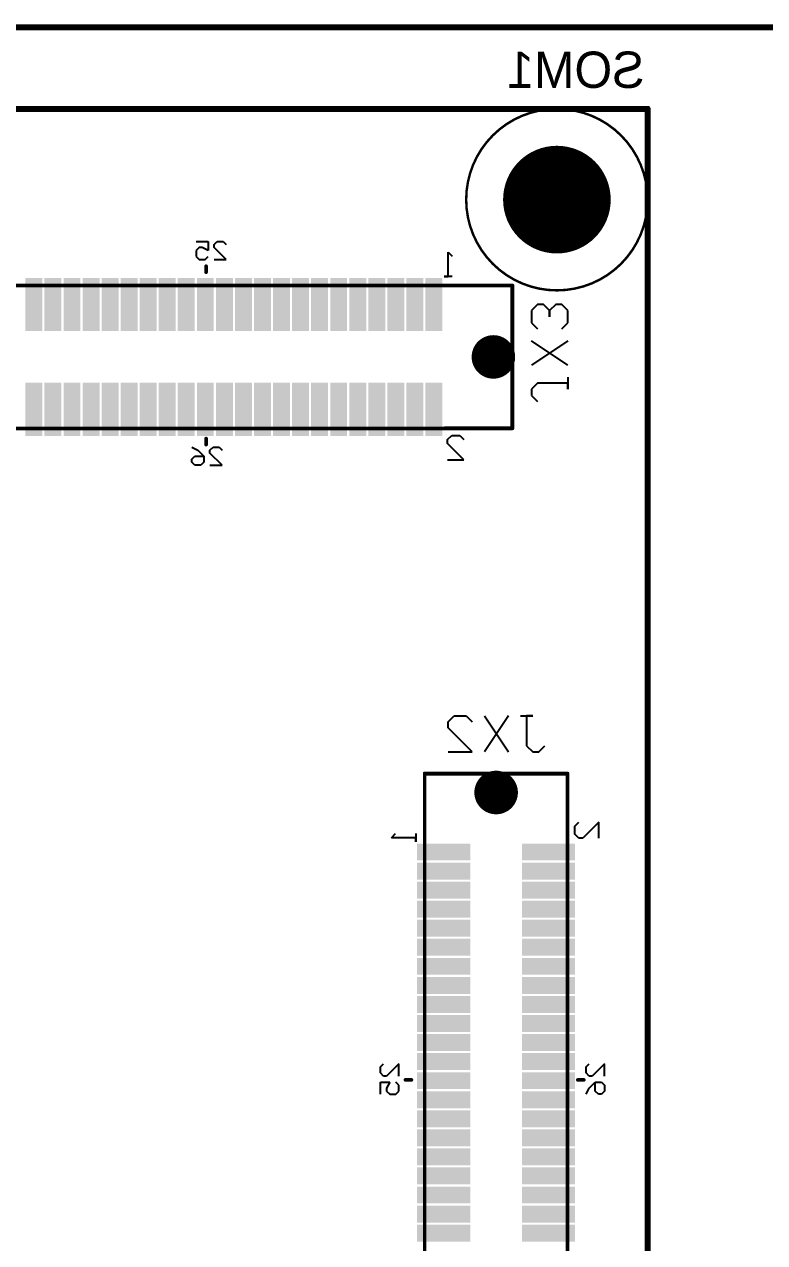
# Model space of a CAD drawing. Header units: millimetres. Extents: x 38 to 445, y 25 to 285.
# Drawn here: x 222.8 to 253.9, y 134 to 185.1 of the extents above; entities that cross this region are included whole.
import ezdxf

# ---------------------------------------------------------------- set-up
doc = ezdxf.new("R2010")
doc.units = ezdxf.units.MM
for name, color, linetype in [('BottomLayer', 5, 'Continuous'), ('BottomOverlay', 54, 'Continuous'), ('BottomPaste', 16, 'Continuous'), ('BottomSolder', 6, 'Continuous'), ('DrillDrawing', 1, 'Continuous'), ('InternalPlane1', 76, 'Continuous'), ('InternalPlane2', 16, 'Continuous'), ('Mechanical12', 56, 'Continuous'), ('Mechanical13', 56, 'Continuous'), ('Mechanical8', 56, 'Continuous'), ('MultiLayer', 9, 'Continuous'), ('PadHoleLayer', 156, 'Continuous'), ('TopLayer', 1, 'Continuous'), ('TopSolder', 216, 'Continuous')]:
    doc.layers.add(name, color=color, linetype=linetype)

# ---------------------------------------------------------------- blocks, each defined once
blk = doc.blocks.new('P___Z__SOM_B_10')
at = {"layer": 'BottomLayer'}
for points, const_width in [([(6.172, -72.898, 1), (6.553, -72.898, 1)], 0.381), ([(6.286, -91.186, 1), (6.668, -91.186, 1)], 0.381), ([(7.62, -97.79, 1), (0, -97.79, 1)], 0.102), ([(2.731, -97.79, 1), (4.889, -97.79, 1)], 2.159), ([(-0.025, -97.79, 1), (0.025, -97.79, 1)], 0.0508), ([(7.595, -97.79, 1), (7.645, -97.79, 1)], 0.0508)]:
    blk.add_lwpolyline(points, format="xyb", close=True, dxfattribs=dict(at, const_width=const_width))
for points in [[(5.179, -54.654), (5.179, -54.146), (3.147, -54.654), (3.147, -54.146)], [(9.579, -54.654), (9.579, -54.146), (7.547, -54.654), (7.547, -54.146)], [(5.179, -55.454), (5.179, -54.946), (3.147, -55.454), (3.147, -54.946)], [(9.579, -55.454), (9.579, -54.946), (7.547, -55.454), (7.547, -54.946)], [(5.179, -56.254), (5.179, -55.746), (3.147, -56.254), (3.147, -55.746)], [(9.579, -56.254), (9.579, -55.746), (7.547, -56.254), (7.547, -55.746)], [(5.179, -57.054), (5.179, -56.546), (3.147, -57.054), (3.147, -56.546)], [(9.579, -57.054), (9.579, -56.546), (7.547, -57.054), (7.547, -56.546)], [(5.179, -57.854), (5.179, -57.346), (3.147, -57.854), (3.147, -57.346)], [(9.579, -57.854), (9.579, -57.346), (7.547, -57.854), (7.547, -57.346)], [(5.179, -58.654), (5.179, -58.146), (3.147, -58.654), (3.147, -58.146)], [(9.579, -58.654), (9.579, -58.146), (7.547, -58.654), (7.547, -58.146)], [(5.179, -59.454), (5.179, -58.946), (3.147, -59.454), (3.147, -58.946)], [(9.579, -59.454), (9.579, -58.946), (7.547, -59.454), (7.547, -58.946)], [(5.179, -60.254), (5.179, -59.746), (3.147, -60.254), (3.147, -59.746)], [(9.579, -60.254), (9.579, -59.746), (7.547, -60.254), (7.547, -59.746)], [(5.179, -61.054), (5.179, -60.546), (3.147, -61.054), (3.147, -60.546)], [(9.579, -61.054), (9.579, -60.546), (7.547, -61.054), (7.547, -60.546)], [(5.179, -61.854), (5.179, -61.346), (3.147, -61.854), (3.147, -61.346)], [(9.579, -61.854), (9.579, -61.346), (7.547, -61.854), (7.547, -61.346)], [(5.179, -62.654), (5.179, -62.146), (3.147, -62.654), (3.147, -62.146)], [(9.579, -62.654), (9.579, -62.146), (7.547, -62.654), (7.547, -62.146)], [(5.179, -63.454), (5.179, -62.946), (3.147, -63.454), (3.147, -62.946)], [(9.579, -63.454), (9.579, -62.946), (7.547, -63.454), (7.547, -62.946)], [(5.179, -64.254), (5.179, -63.746), (3.147, -64.254), (3.147, -63.746)], [(9.579, -64.254), (9.579, -63.746), (7.547, -64.254), (7.547, -63.746)], [(5.179, -65.054), (5.179, -64.546), (3.147, -65.054), (3.147, -64.546)], [(9.579, -65.054), (9.579, -64.546), (7.547, -65.054), (7.547, -64.546)], [(5.179, -65.854), (5.179, -65.346), (3.147, -65.854), (3.147, -65.346)], [(9.579, -65.854), (9.579, -65.346), (7.547, -65.854), (7.547, -65.346)], [(5.179, -66.654), (5.179, -66.146), (3.147, -66.654), (3.147, -66.146)], [(9.579, -66.654), (9.579, -66.146), (7.547, -66.654), (7.547, -66.146)], [(5.179, -67.454), (5.179, -66.946), (3.147, -67.454), (3.147, -66.946)], [(9.579, -67.454), (9.579, -66.946), (7.547, -67.454), (7.547, -66.946)], [(5.179, -68.254), (5.179, -67.746), (3.147, -68.254), (3.147, -67.746)], [(9.579, -68.254), (9.579, -67.746), (7.547, -68.254), (7.547, -67.746)], [(5.179, -69.054), (5.179, -68.546), (3.147, -69.054), (3.147, -68.546)], [(9.579, -69.054), (9.579, -68.546), (7.547, -69.054), (7.547, -68.546)], [(5.179, -69.854), (5.179, -69.346), (3.147, -69.854), (3.147, -69.346)], [(9.579, -69.854), (9.579, -69.346), (7.547, -69.854), (7.547, -69.346)], [(5.179, -70.654), (5.179, -70.146), (3.147, -70.654), (3.147, -70.146)], [(9.579, -70.654), (9.579, -70.146), (7.547, -70.654), (7.547, -70.146)], [(8.721, -90.002), (9.229, -90.002), (8.721, -87.97), (9.229, -87.97)], [(9.521, -90.002), (10.029, -90.002), (9.521, -87.97), (10.029, -87.97)], [(10.321, -90.002), (10.829, -90.002), (10.321, -87.97), (10.829, -87.97)], [(11.121, -90.002), (11.629, -90.002), (11.121, -87.97), (11.629, -87.97)], [(11.921, -90.002), (12.429, -90.002), (11.921, -87.97), (12.429, -87.97)], [(12.721, -90.002), (13.229, -90.002), (12.721, -87.97), (13.229, -87.97)], [(13.521, -90.002), (14.029, -90.002), (13.521, -87.97), (14.029, -87.97)], [(14.321, -90.002), (14.829, -90.002), (14.321, -87.97), (14.829, -87.97)], [(15.121, -90.002), (15.629, -90.002), (15.121, -87.97), (15.629, -87.97)], [(15.921, -90.002), (16.429, -90.002), (15.921, -87.97), (16.429, -87.97)], [(16.721, -90.002), (17.229, -90.002), (16.721, -87.97), (17.229, -87.97)], [(17.521, -90.002), (18.029, -90.002), (17.521, -87.97), (18.029, -87.97)], [(18.321, -90.002), (18.829, -90.002), (18.321, -87.97), (18.829, -87.97)], [(19.121, -90.002), (19.629, -90.002), (19.121, -87.97), (19.629, -87.97)], [(19.921, -90.002), (20.429, -90.002), (19.921, -87.97), (20.429, -87.97)], [(20.721, -90.002), (21.229, -90.002), (20.721, -87.97), (21.229, -87.97)], [(21.521, -90.002), (22.029, -90.002), (21.521, -87.97), (22.029, -87.97)], [(22.321, -90.002), (22.829, -90.002), (22.321, -87.97), (22.829, -87.97)], [(23.121, -90.002), (23.629, -90.002), (23.121, -87.97), (23.629, -87.97)], [(23.921, -90.002), (24.429, -90.002), (23.921, -87.97), (24.429, -87.97)], [(24.721, -90.002), (25.229, -90.002), (24.721, -87.97), (25.229, -87.97)], [(25.521, -90.002), (26.029, -90.002), (25.521, -87.97), (26.029, -87.97)], [(8.721, -94.402), (9.229, -94.402), (8.721, -92.37), (9.229, -92.37)], [(9.521, -94.402), (10.029, -94.402), (9.521, -92.37), (10.029, -92.37)], [(10.321, -94.402), (10.829, -94.402), (10.321, -92.37), (10.829, -92.37)], [(11.121, -94.402), (11.629, -94.402), (11.121, -92.37), (11.629, -92.37)], [(11.921, -94.402), (12.429, -94.402), (11.921, -92.37), (12.429, -92.37)], [(12.721, -94.402), (13.229, -94.402), (12.721, -92.37), (13.229, -92.37)], [(13.521, -94.402), (14.029, -94.402), (13.521, -92.37), (14.029, -92.37)], [(14.321, -94.402), (14.829, -94.402), (14.321, -92.37), (14.829, -92.37)], [(15.121, -94.402), (15.629, -94.402), (15.121, -92.37), (15.629, -92.37)], [(15.921, -94.402), (16.429, -94.402), (15.921, -92.37), (16.429, -92.37)], [(16.721, -94.402), (17.229, -94.402), (16.721, -92.37), (17.229, -92.37)], [(17.521, -94.402), (18.029, -94.402), (17.521, -92.37), (18.029, -92.37)], [(18.321, -94.402), (18.829, -94.402), (18.321, -92.37), (18.829, -92.37)], [(19.121, -94.402), (19.629, -94.402), (19.121, -92.37), (19.629, -92.37)], [(19.921, -94.402), (20.429, -94.402), (19.921, -92.37), (20.429, -92.37)], [(20.721, -94.402), (21.229, -94.402), (20.721, -92.37), (21.229, -92.37)], [(21.521, -94.402), (22.029, -94.402), (21.521, -92.37), (22.029, -92.37)], [(22.321, -94.402), (22.829, -94.402), (22.321, -92.37), (22.829, -92.37)], [(23.121, -94.402), (23.629, -94.402), (23.121, -92.37), (23.629, -92.37)], [(23.921, -94.402), (24.429, -94.402), (23.921, -92.37), (24.429, -92.37)], [(24.721, -94.402), (25.229, -94.402), (24.721, -92.37), (25.229, -92.37)], [(25.521, -94.402), (26.029, -94.402), (25.521, -92.37), (26.029, -92.37)]]:
    blk.add_solid(points, dxfattribs=at)
at = {"layer": 'BottomOverlay'}
for p, q in [((1.816, -60.361), (1.943, -60.234)), ((1.943, -60.234), (2.07, -60.234)), ((2.07, -60.234), (2.197, -60.361)), ((2.578, -60.234), (2.451, -60.488)), ((10.579, -60.234), (10.452, -60.361)), ((10.833, -60.234), (10.579, -60.234)), ((10.96, -60.361), (10.833, -60.234)), ((11.214, -60.234), (11.214, -60.742)), ((1.816, -60.615), (1.816, -60.361)), ((1.943, -60.742), (1.816, -60.615)), ((2.197, -60.742), (1.943, -60.742)), ((2.197, -60.361), (2.197, -60.742)), ((2.451, -60.488), (2.197, -60.742)), ((10.452, -60.361), (10.452, -60.615)), ((10.452, -60.615), (10.579, -60.742)), ((10.833, -60.742), (10.96, -60.488)), ((11.214, -60.742), (10.833, -60.742)), ((10.96, -60.488), (10.96, -60.361)), ((1.816, -60.996), (1.816, -61.504)), ((1.816, -61.504), (2.324, -60.996)), ((2.324, -60.996), (2.451, -60.996)), ((2.451, -60.996), (2.578, -61.123)), ((2.578, -61.377), (2.451, -61.504)), ((2.578, -61.123), (2.578, -61.377)), ((10.452, -60.996), (10.452, -61.504)), ((10.452, -61.504), (10.96, -60.996)), ((10.96, -60.996), (11.087, -60.996)), ((11.087, -60.996), (11.214, -61.123)), ((11.214, -61.377), (11.087, -61.504)), ((11.214, -61.123), (11.214, -61.377)), ((2.045, -70.976), (2.045, -71.653)), ((2.045, -71.653), (2.722, -70.976)), ((2.722, -70.976), (2.891, -70.976)), ((2.891, -70.976), (3.061, -71.146)), ((9.741, -71.171), (9.741, -70.832)), ((9.741, -70.832), (9.741, -71.002)), ((9.741, -71.002), (10.757, -71.002)), ((10.757, -71.002), (10.588, -71.171)), ((3.061, -71.484), (2.891, -71.653)), ((3.061, -71.146), (3.061, -71.484)), ((4.572, -74.6), (4.318, -74.854)), ((4.826, -74.6), (4.572, -74.6)), ((5.08, -74.854), (4.826, -74.6)), ((5.842, -76.123), (6.857, -74.6)), ((6.857, -76.123), (5.842, -74.6)), ((8.381, -74.6), (7.365, -74.6)), ((7.365, -74.6), (8.381, -75.615)), ((5.08, -76.123), (5.08, -74.854)), ((8.381, -75.615), (8.381, -75.869)), ((5.334, -76.123), (4.826, -76.123)), ((4.826, -76.123), (5.08, -76.123)), ((7.619, -76.123), (7.365, -75.869)), ((8.127, -76.123), (7.619, -76.123)), ((8.381, -75.869), (8.127, -76.123)), ((8.399, -86.868), (7.722, -86.868)), ((7.722, -86.868), (8.399, -87.545)), ((18.379, -86.639), (17.871, -86.639)), ((17.871, -86.639), (18.379, -87.147)), ((18.633, -86.766), (18.76, -86.639)), ((18.633, -87.02), (18.633, -86.766)), ((18.76, -86.639), (19.014, -86.639)), ((19.014, -86.639), (19.141, -86.766)), ((19.141, -86.893), (19.014, -87.02)), ((19.141, -86.766), (19.141, -86.893)), ((17.998, -87.401), (17.871, -87.274)), ((18.252, -87.401), (17.998, -87.401)), ((18.379, -87.274), (18.252, -87.401)), ((18.379, -87.147), (18.379, -87.274)), ((18.887, -87.274), (18.633, -87.02)), ((19.014, -87.02), (18.633, -87.02)), ((19.141, -87.401), (18.887, -87.274)), ((7.891, -87.884), (7.722, -87.715)), ((8.229, -87.884), (7.891, -87.884)), ((8.399, -87.715), (8.229, -87.884)), ((8.399, -87.545), (8.399, -87.715)), ((4.877, -89.573), (4.623, -89.319)), ((3.353, -90.335), (3.353, -89.827)), ((3.353, -89.827), (3.353, -90.081)), ((4.623, -90.081), (4.877, -89.827)), ((4.877, -89.827), (4.877, -89.573)), ((3.353, -90.081), (4.623, -90.081)), ((3.353, -90.843), (4.877, -91.858)), ((3.353, -91.858), (4.877, -90.843)), ((3.607, -92.366), (3.353, -92.62)), ((4.877, -92.62), (4.623, -92.366)), ((3.353, -92.62), (3.353, -93.128)), ((4.115, -93.128), (4.115, -92.874)), ((4.115, -92.874), (4.115, -93.128)), ((4.877, -93.128), (4.877, -92.62)), ((3.353, -93.128), (3.607, -93.382)), ((3.607, -93.382), (3.861, -93.382)), ((3.861, -93.382), (4.115, -93.128)), ((4.115, -93.128), (4.369, -93.382)), ((4.369, -93.382), (4.623, -93.382)), ((4.623, -93.382), (4.877, -93.128)), ((8.204, -94.565), (8.543, -94.565)), ((8.543, -94.565), (8.373, -94.565)), ((8.373, -94.565), (8.373, -95.58)), ((8.373, -95.58), (8.204, -95.411)), ((18.201, -95.275), (17.693, -95.275)), ((17.693, -95.275), (18.201, -95.783)), ((18.582, -95.275), (18.455, -95.402)), ((18.836, -95.275), (18.582, -95.275)), ((18.963, -95.402), (18.836, -95.275)), ((18.963, -95.656), (18.963, -95.402)), ((17.82, -96.037), (17.693, -95.91)), ((18.074, -96.037), (17.82, -96.037)), ((18.201, -95.91), (18.074, -96.037)), ((18.201, -95.783), (18.201, -95.91)), ((18.455, -96.037), (18.455, -95.656)), ((18.455, -95.656), (18.709, -95.783)), ((18.963, -96.037), (18.455, -96.037)), ((18.709, -95.783), (18.836, -95.783)), ((18.836, -95.783), (18.963, -95.656))]:
    blk.add_line(p, q, dxfattribs=at)
for points, const_width in [([(0, 0), (0, -101.6)], 0.254), ([(2.934, -60.833), (2.68, -60.833)], 0.152), ([(10.173, -60.833), (9.919, -60.833)], 0.152), ([(3.365, -70.841), (3.365, -73.685)], 0.152), ([(9.363, -70.866), (9.363, -73.685)], 0.152), ([(9.363, -73.685), (3.365, -73.685)], 0.152), ([(18.542, -87.503), (18.542, -87.757)], 0.152), ([(5.69, -88.189), (5.69, -94.186)], 0.152), ([(8.534, -88.189), (5.69, -88.189)], 0.152), ([(8.509, -94.186), (5.69, -94.186)], 0.152), ([(18.542, -94.742), (18.542, -94.996)], 0.152), ([(57.15, -101.6), (0, -101.6)], 0.254)]:
    blk.add_lwpolyline(points, dxfattribs=dict(at, const_width=const_width))
for points, const_width in [([(2.642, -60.833, 1), (2.718, -60.833, 1)], 0.0762), ([(2.896, -60.833, 1), (2.972, -60.833, 1)], 0.0762), ([(9.881, -60.833, 1), (9.957, -60.833, 1)], 0.0762), ([(10.135, -60.833, 1), (10.211, -60.833, 1)], 0.0762), ([(3.327, -70.841, 1), (3.404, -70.841, 1)], 0.0762), ([(9.325, -70.866, 1), (9.401, -70.866, 1)], 0.0762), ([(3.327, -73.685, 1), (3.404, -73.685, 1)], 0.0762), ([(3.327, -73.685, 1), (3.404, -73.685, 1)], 0.0762), ([(9.325, -73.685, 1), (9.401, -73.685, 1)], 0.0762), ([(9.325, -73.685, 1), (9.401, -73.685, 1)], 0.0762), ([(18.504, -87.503, 1), (18.58, -87.503, 1)], 0.0762), ([(18.504, -87.757, 1), (18.58, -87.757, 1)], 0.0762), ([(5.652, -88.189, 1), (5.728, -88.189, 1)], 0.0762), ([(5.652, -88.189, 1), (5.728, -88.189, 1)], 0.0762), ([(8.496, -88.189, 1), (8.572, -88.189, 1)], 0.0762), ([(5.652, -94.186, 1), (5.728, -94.186, 1)], 0.0762), ([(5.652, -94.186, 1), (5.728, -94.186, 1)], 0.0762), ([(8.471, -94.186, 1), (8.547, -94.186, 1)], 0.0762), ([(18.504, -94.742, 1), (18.58, -94.742, 1)], 0.0762), ([(18.504, -94.996, 1), (18.58, -94.996, 1)], 0.0762), ([(-0.064, -101.6, 1), (0.064, -101.6, 1)], 0.127), ([(-0.064, -101.6, 1), (0.064, -101.6, 1)], 0.127)]:
    blk.add_lwpolyline(points, format="xyb", close=True, dxfattribs=dict(at, const_width=const_width))
at = {"layer": 'BottomPaste'}
for points in [[(5.179, -54.654), (5.179, -54.146), (3.147, -54.654), (3.147, -54.146)], [(9.579, -54.654), (9.579, -54.146), (7.547, -54.654), (7.547, -54.146)], [(5.179, -55.454), (5.179, -54.946), (3.147, -55.454), (3.147, -54.946)], [(9.579, -55.454), (9.579, -54.946), (7.547, -55.454), (7.547, -54.946)], [(5.179, -56.254), (5.179, -55.746), (3.147, -56.254), (3.147, -55.746)], [(9.579, -56.254), (9.579, -55.746), (7.547, -56.254), (7.547, -55.746)], [(5.179, -57.054), (5.179, -56.546), (3.147, -57.054), (3.147, -56.546)], [(9.579, -57.054), (9.579, -56.546), (7.547, -57.054), (7.547, -56.546)], [(5.179, -57.854), (5.179, -57.346), (3.147, -57.854), (3.147, -57.346)], [(9.579, -57.854), (9.579, -57.346), (7.547, -57.854), (7.547, -57.346)], [(5.179, -58.654), (5.179, -58.146), (3.147, -58.654), (3.147, -58.146)], [(9.579, -58.654), (9.579, -58.146), (7.547, -58.654), (7.547, -58.146)], [(5.179, -59.454), (5.179, -58.946), (3.147, -59.454), (3.147, -58.946)], [(9.579, -59.454), (9.579, -58.946), (7.547, -59.454), (7.547, -58.946)], [(5.179, -60.254), (5.179, -59.746), (3.147, -60.254), (3.147, -59.746)], [(9.579, -60.254), (9.579, -59.746), (7.547, -60.254), (7.547, -59.746)], [(5.179, -61.054), (5.179, -60.546), (3.147, -61.054), (3.147, -60.546)], [(9.579, -61.054), (9.579, -60.546), (7.547, -61.054), (7.547, -60.546)], [(5.179, -61.854), (5.179, -61.346), (3.147, -61.854), (3.147, -61.346)], [(9.579, -61.854), (9.579, -61.346), (7.547, -61.854), (7.547, -61.346)], [(5.179, -62.654), (5.179, -62.146), (3.147, -62.654), (3.147, -62.146)], [(9.579, -62.654), (9.579, -62.146), (7.547, -62.654), (7.547, -62.146)], [(5.179, -63.454), (5.179, -62.946), (3.147, -63.454), (3.147, -62.946)], [(9.579, -63.454), (9.579, -62.946), (7.547, -63.454), (7.547, -62.946)], [(5.179, -64.254), (5.179, -63.746), (3.147, -64.254), (3.147, -63.746)], [(9.579, -64.254), (9.579, -63.746), (7.547, -64.254), (7.547, -63.746)], [(5.179, -65.054), (5.179, -64.546), (3.147, -65.054), (3.147, -64.546)], [(9.579, -65.054), (9.579, -64.546), (7.547, -65.054), (7.547, -64.546)], [(5.179, -65.854), (5.179, -65.346), (3.147, -65.854), (3.147, -65.346)], [(9.579, -65.854), (9.579, -65.346), (7.547, -65.854), (7.547, -65.346)], [(5.179, -66.654), (5.179, -66.146), (3.147, -66.654), (3.147, -66.146)], [(9.579, -66.654), (9.579, -66.146), (7.547, -66.654), (7.547, -66.146)], [(5.179, -67.454), (5.179, -66.946), (3.147, -67.454), (3.147, -66.946)], [(9.579, -67.454), (9.579, -66.946), (7.547, -67.454), (7.547, -66.946)], [(5.179, -68.254), (5.179, -67.746), (3.147, -68.254), (3.147, -67.746)], [(9.579, -68.254), (9.579, -67.746), (7.547, -68.254), (7.547, -67.746)], [(5.179, -69.054), (5.179, -68.546), (3.147, -69.054), (3.147, -68.546)], [(9.579, -69.054), (9.579, -68.546), (7.547, -69.054), (7.547, -68.546)], [(5.179, -69.854), (5.179, -69.346), (3.147, -69.854), (3.147, -69.346)], [(9.579, -69.854), (9.579, -69.346), (7.547, -69.854), (7.547, -69.346)], [(5.179, -70.654), (5.179, -70.146), (3.147, -70.654), (3.147, -70.146)], [(9.579, -70.654), (9.579, -70.146), (7.547, -70.654), (7.547, -70.146)], [(8.721, -90.002), (9.229, -90.002), (8.721, -87.97), (9.229, -87.97)], [(9.521, -90.002), (10.029, -90.002), (9.521, -87.97), (10.029, -87.97)], [(10.321, -90.002), (10.829, -90.002), (10.321, -87.97), (10.829, -87.97)], [(11.121, -90.002), (11.629, -90.002), (11.121, -87.97), (11.629, -87.97)], [(11.921, -90.002), (12.429, -90.002), (11.921, -87.97), (12.429, -87.97)], [(12.721, -90.002), (13.229, -90.002), (12.721, -87.97), (13.229, -87.97)], [(13.521, -90.002), (14.029, -90.002), (13.521, -87.97), (14.029, -87.97)], [(14.321, -90.002), (14.829, -90.002), (14.321, -87.97), (14.829, -87.97)], [(15.121, -90.002), (15.629, -90.002), (15.121, -87.97), (15.629, -87.97)], [(15.921, -90.002), (16.429, -90.002), (15.921, -87.97), (16.429, -87.97)], [(16.721, -90.002), (17.229, -90.002), (16.721, -87.97), (17.229, -87.97)], [(17.521, -90.002), (18.029, -90.002), (17.521, -87.97), (18.029, -87.97)], [(18.321, -90.002), (18.829, -90.002), (18.321, -87.97), (18.829, -87.97)], [(19.121, -90.002), (19.629, -90.002), (19.121, -87.97), (19.629, -87.97)], [(19.921, -90.002), (20.429, -90.002), (19.921, -87.97), (20.429, -87.97)], [(20.721, -90.002), (21.229, -90.002), (20.721, -87.97), (21.229, -87.97)], [(21.521, -90.002), (22.029, -90.002), (21.521, -87.97), (22.029, -87.97)], [(22.321, -90.002), (22.829, -90.002), (22.321, -87.97), (22.829, -87.97)], [(23.121, -90.002), (23.629, -90.002), (23.121, -87.97), (23.629, -87.97)], [(23.921, -90.002), (24.429, -90.002), (23.921, -87.97), (24.429, -87.97)], [(24.721, -90.002), (25.229, -90.002), (24.721, -87.97), (25.229, -87.97)], [(25.521, -90.002), (26.029, -90.002), (25.521, -87.97), (26.029, -87.97)], [(8.721, -94.402), (9.229, -94.402), (8.721, -92.37), (9.229, -92.37)], [(9.521, -94.402), (10.029, -94.402), (9.521, -92.37), (10.029, -92.37)], [(10.321, -94.402), (10.829, -94.402), (10.321, -92.37), (10.829, -92.37)], [(11.121, -94.402), (11.629, -94.402), (11.121, -92.37), (11.629, -92.37)], [(11.921, -94.402), (12.429, -94.402), (11.921, -92.37), (12.429, -92.37)], [(12.721, -94.402), (13.229, -94.402), (12.721, -92.37), (13.229, -92.37)], [(13.521, -94.402), (14.029, -94.402), (13.521, -92.37), (14.029, -92.37)], [(14.321, -94.402), (14.829, -94.402), (14.321, -92.37), (14.829, -92.37)], [(15.121, -94.402), (15.629, -94.402), (15.121, -92.37), (15.629, -92.37)], [(15.921, -94.402), (16.429, -94.402), (15.921, -92.37), (16.429, -92.37)], [(16.721, -94.402), (17.229, -94.402), (16.721, -92.37), (17.229, -92.37)], [(17.521, -94.402), (18.029, -94.402), (17.521, -92.37), (18.029, -92.37)], [(18.321, -94.402), (18.829, -94.402), (18.321, -92.37), (18.829, -92.37)], [(19.121, -94.402), (19.629, -94.402), (19.121, -92.37), (19.629, -92.37)], [(19.921, -94.402), (20.429, -94.402), (19.921, -92.37), (20.429, -92.37)], [(20.721, -94.402), (21.229, -94.402), (20.721, -92.37), (21.229, -92.37)], [(21.521, -94.402), (22.029, -94.402), (21.521, -92.37), (22.029, -92.37)], [(22.321, -94.402), (22.829, -94.402), (22.321, -92.37), (22.829, -92.37)], [(23.121, -94.402), (23.629, -94.402), (23.121, -92.37), (23.629, -92.37)], [(23.921, -94.402), (24.429, -94.402), (23.921, -92.37), (24.429, -92.37)], [(24.721, -94.402), (25.229, -94.402), (24.721, -92.37), (25.229, -92.37)], [(25.521, -94.402), (26.029, -94.402), (25.521, -92.37), (26.029, -92.37)]]:
    blk.add_solid(points, dxfattribs=at)
at = {"layer": 'BottomSolder'}
for points, const_width in [([(6.121, -72.898, 1), (6.604, -72.898, 1)], 0.483), ([(6.236, -91.186, 1), (6.718, -91.186, 1)], 0.483), ([(2.68, -97.79, 1), (4.94, -97.79, 1)], 2.261)]:
    blk.add_lwpolyline(points, format="xyb", close=True, dxfattribs=dict(at, const_width=const_width))
for points in [[(5.28, -54.756), (5.28, -54.044), (3.045, -54.756), (3.045, -54.044)], [(9.68, -54.756), (9.68, -54.044), (7.445, -54.756), (7.445, -54.044)], [(5.28, -55.556), (5.28, -54.844), (3.045, -55.556), (3.045, -54.844)], [(9.68, -55.556), (9.68, -54.844), (7.445, -55.556), (7.445, -54.844)], [(5.28, -56.356), (5.28, -55.644), (3.045, -56.356), (3.045, -55.644)], [(9.68, -56.356), (9.68, -55.644), (7.445, -56.356), (7.445, -55.644)], [(5.28, -57.156), (5.28, -56.444), (3.045, -57.156), (3.045, -56.444)], [(9.68, -57.156), (9.68, -56.444), (7.445, -57.156), (7.445, -56.444)], [(5.28, -57.956), (5.28, -57.244), (3.045, -57.956), (3.045, -57.244)], [(9.68, -57.956), (9.68, -57.244), (7.445, -57.956), (7.445, -57.244)], [(5.28, -58.756), (5.28, -58.044), (3.045, -58.756), (3.045, -58.044)], [(9.68, -58.756), (9.68, -58.044), (7.445, -58.756), (7.445, -58.044)], [(5.28, -59.556), (5.28, -58.844), (3.045, -59.556), (3.045, -58.844)], [(9.68, -59.556), (9.68, -58.844), (7.445, -59.556), (7.445, -58.844)], [(5.28, -60.356), (5.28, -59.644), (3.045, -60.356), (3.045, -59.644)], [(9.68, -60.356), (9.68, -59.644), (7.445, -60.356), (7.445, -59.644)], [(5.28, -61.156), (5.28, -60.444), (3.045, -61.156), (3.045, -60.444)], [(9.68, -61.156), (9.68, -60.444), (7.445, -61.156), (7.445, -60.444)], [(5.28, -61.956), (5.28, -61.244), (3.045, -61.956), (3.045, -61.244)], [(9.68, -61.956), (9.68, -61.244), (7.445, -61.956), (7.445, -61.244)], [(5.28, -62.756), (5.28, -62.044), (3.045, -62.756), (3.045, -62.044)], [(9.68, -62.756), (9.68, -62.044), (7.445, -62.756), (7.445, -62.044)], [(5.28, -63.556), (5.28, -62.844), (3.045, -63.556), (3.045, -62.844)], [(9.68, -63.556), (9.68, -62.844), (7.445, -63.556), (7.445, -62.844)], [(5.28, -64.356), (5.28, -63.644), (3.045, -64.356), (3.045, -63.644)], [(9.68, -64.356), (9.68, -63.644), (7.445, -64.356), (7.445, -63.644)], [(5.28, -65.156), (5.28, -64.444), (3.045, -65.156), (3.045, -64.444)], [(9.68, -65.156), (9.68, -64.444), (7.445, -65.156), (7.445, -64.444)], [(5.28, -65.956), (5.28, -65.244), (3.045, -65.956), (3.045, -65.244)], [(9.68, -65.956), (9.68, -65.244), (7.445, -65.956), (7.445, -65.244)], [(5.28, -66.756), (5.28, -66.044), (3.045, -66.756), (3.045, -66.044)], [(9.68, -66.756), (9.68, -66.044), (7.445, -66.756), (7.445, -66.044)], [(5.28, -67.556), (5.28, -66.844), (3.045, -67.556), (3.045, -66.844)], [(9.68, -67.556), (9.68, -66.844), (7.445, -67.556), (7.445, -66.844)], [(5.28, -68.356), (5.28, -67.644), (3.045, -68.356), (3.045, -67.644)], [(9.68, -68.356), (9.68, -67.644), (7.445, -68.356), (7.445, -67.644)], [(5.28, -69.156), (5.28, -68.444), (3.045, -69.156), (3.045, -68.444)], [(9.68, -69.156), (9.68, -68.444), (7.445, -69.156), (7.445, -68.444)], [(5.28, -69.956), (5.28, -69.244), (3.045, -69.956), (3.045, -69.244)], [(9.68, -69.956), (9.68, -69.244), (7.445, -69.956), (7.445, -69.244)], [(5.28, -70.756), (5.28, -70.044), (3.045, -70.756), (3.045, -70.044)], [(9.68, -70.756), (9.68, -70.044), (7.445, -70.756), (7.445, -70.044)], [(8.619, -90.104), (9.331, -90.104), (8.619, -87.868), (9.331, -87.868)], [(9.419, -90.104), (10.131, -90.104), (9.419, -87.868), (10.131, -87.868)], [(10.219, -90.104), (10.931, -90.104), (10.219, -87.868), (10.931, -87.868)], [(11.019, -90.104), (11.731, -90.104), (11.019, -87.868), (11.731, -87.868)], [(11.819, -90.104), (12.531, -90.104), (11.819, -87.868), (12.531, -87.868)], [(12.619, -90.104), (13.331, -90.104), (12.619, -87.868), (13.331, -87.868)], [(13.419, -90.104), (14.131, -90.104), (13.419, -87.868), (14.131, -87.868)], [(14.219, -90.104), (14.931, -90.104), (14.219, -87.868), (14.931, -87.868)], [(15.019, -90.104), (15.731, -90.104), (15.019, -87.868), (15.731, -87.868)], [(15.819, -90.104), (16.531, -90.104), (15.819, -87.868), (16.531, -87.868)], [(16.619, -90.104), (17.331, -90.104), (16.619, -87.868), (17.331, -87.868)], [(17.419, -90.104), (18.131, -90.104), (17.419, -87.868), (18.131, -87.868)], [(18.219, -90.104), (18.931, -90.104), (18.219, -87.868), (18.931, -87.868)], [(19.019, -90.104), (19.731, -90.104), (19.019, -87.868), (19.731, -87.868)], [(19.819, -90.104), (20.531, -90.104), (19.819, -87.868), (20.531, -87.868)], [(20.619, -90.104), (21.331, -90.104), (20.619, -87.868), (21.331, -87.868)], [(21.419, -90.104), (22.131, -90.104), (21.419, -87.868), (22.131, -87.868)], [(22.219, -90.104), (22.931, -90.104), (22.219, -87.868), (22.931, -87.868)], [(23.019, -90.104), (23.731, -90.104), (23.019, -87.868), (23.731, -87.868)], [(23.819, -90.104), (24.531, -90.104), (23.819, -87.868), (24.531, -87.868)], [(24.619, -90.104), (25.331, -90.104), (24.619, -87.868), (25.331, -87.868)], [(25.419, -90.104), (26.131, -90.104), (25.419, -87.868), (26.131, -87.868)], [(8.619, -94.504), (9.331, -94.504), (8.619, -92.268), (9.331, -92.268)], [(9.419, -94.504), (10.131, -94.504), (9.419, -92.268), (10.131, -92.268)], [(10.219, -94.504), (10.931, -94.504), (10.219, -92.268), (10.931, -92.268)], [(11.019, -94.504), (11.731, -94.504), (11.019, -92.268), (11.731, -92.268)], [(11.819, -94.504), (12.531, -94.504), (11.819, -92.268), (12.531, -92.268)], [(12.619, -94.504), (13.331, -94.504), (12.619, -92.268), (13.331, -92.268)], [(13.419, -94.504), (14.131, -94.504), (13.419, -92.268), (14.131, -92.268)], [(14.219, -94.504), (14.931, -94.504), (14.219, -92.268), (14.931, -92.268)], [(15.019, -94.504), (15.731, -94.504), (15.019, -92.268), (15.731, -92.268)], [(15.819, -94.504), (16.531, -94.504), (15.819, -92.268), (16.531, -92.268)], [(16.619, -94.504), (17.331, -94.504), (16.619, -92.268), (17.331, -92.268)], [(17.419, -94.504), (18.131, -94.504), (17.419, -92.268), (18.131, -92.268)], [(18.219, -94.504), (18.931, -94.504), (18.219, -92.268), (18.931, -92.268)], [(19.019, -94.504), (19.731, -94.504), (19.019, -92.268), (19.731, -92.268)], [(19.819, -94.504), (20.531, -94.504), (19.819, -92.268), (20.531, -92.268)], [(20.619, -94.504), (21.331, -94.504), (20.619, -92.268), (21.331, -92.268)], [(21.419, -94.504), (22.131, -94.504), (21.419, -92.268), (22.131, -92.268)], [(22.219, -94.504), (22.931, -94.504), (22.219, -92.268), (22.931, -92.268)], [(23.019, -94.504), (23.731, -94.504), (23.019, -92.268), (23.731, -92.268)], [(23.819, -94.504), (24.531, -94.504), (23.819, -92.268), (24.531, -92.268)], [(24.619, -94.504), (25.331, -94.504), (24.619, -92.268), (25.331, -92.268)], [(25.419, -94.504), (26.131, -94.504), (25.419, -92.268), (26.131, -92.268)]]:
    blk.add_solid(points, dxfattribs=at)
at = {"layer": 'InternalPlane1'}
for points, const_width in [([(5.905, -72.898, 1), (6.82, -72.898, 1)], 0.914), ([(6.02, -91.186, 1), (6.934, -91.186, 1)], 0.914), ([(2.762, -97.79, 1), (4.858, -97.79, 1)], 2.095)]:
    blk.add_lwpolyline(points, format="xyb", close=True, dxfattribs=dict(at, const_width=const_width))
at = {"layer": 'InternalPlane2'}
for points, const_width in [([(5.905, -72.898, 1), (6.82, -72.898, 1)], 0.914), ([(6.02, -91.186, 1), (6.934, -91.186, 1)], 0.914), ([(2.762, -97.79, 1), (4.858, -97.79, 1)], 2.095)]:
    blk.add_lwpolyline(points, format="xyb", close=True, dxfattribs=dict(at, const_width=const_width))
at = {"layer": 'Mechanical12', "const_width": 0.254}
for points in [[(6.363, -72.644), (6.363, -73.152)], [(6.617, -72.898), (6.109, -72.898)], [(6.477, -90.932), (6.477, -91.44)], [(6.731, -91.186), (6.223, -91.186)], [(4.064, -97.79), (3.556, -97.79)], [(3.81, -97.536), (3.81, -98.044)]]:
    blk.add_lwpolyline(points, dxfattribs=at)
at = {"layer": 'Mechanical12', "const_width": 0.127}
for points in [[(6.299, -72.644, 1), (6.426, -72.644, 1)], [(6.045, -72.898, 1), (6.172, -72.898, 1)], [(6.299, -73.152, 1), (6.426, -73.152, 1)], [(6.553, -72.898, 1), (6.68, -72.898, 1)], [(6.413, -90.932, 1), (6.54, -90.932, 1)], [(6.16, -91.186, 1), (6.286, -91.186, 1)], [(6.413, -91.44, 1), (6.54, -91.44, 1)], [(6.668, -91.186, 1), (6.794, -91.186, 1)], [(3.493, -97.79, 1), (3.619, -97.79, 1)], [(3.747, -97.536, 1), (3.873, -97.536, 1)], [(4, -97.79, 1), (4.128, -97.79, 1)], [(3.747, -98.044, 1), (3.873, -98.044, 1)]]:
    blk.add_lwpolyline(points, format="xyb", close=True, dxfattribs=at)
at = {"layer": 'Mechanical13', "const_width": 0.152}
for points in [[(3.363, -27.9), (3.363, -73.7)], [(9.363, -27.9), (9.363, -73.7)], [(9.363, -73.7), (3.363, -73.7)], [(51.475, -88.186), (5.675, -88.186)], [(5.675, -88.186), (5.675, -94.186)], [(51.475, -94.186), (5.675, -94.186)]]:
    blk.add_lwpolyline(points, dxfattribs=at)
at = {"layer": 'Mechanical13', "const_width": 0.0762}
for points in [[(3.325, -73.7, 1), (3.401, -73.7, 1)], [(3.325, -73.7, 1), (3.401, -73.7, 1)], [(9.325, -73.7, 1), (9.401, -73.7, 1)], [(9.325, -73.7, 1), (9.401, -73.7, 1)], [(5.637, -88.186, 1), (5.713, -88.186, 1)], [(5.637, -88.186, 1), (5.713, -88.186, 1)], [(5.637, -94.186, 1), (5.713, -94.186, 1)], [(5.637, -94.186, 1), (5.713, -94.186, 1)]]:
    blk.add_lwpolyline(points, format="xyb", close=True, dxfattribs=at)
at = {"layer": 'MultiLayer'}
for points, const_width in [([(6.172, -72.898, 1), (6.553, -72.898, 1)], 0.381), ([(6.286, -91.186, 1), (6.668, -91.186, 1)], 0.381), ([(2.731, -97.79, 1), (4.889, -97.79, 1)], 2.159)]:
    blk.add_lwpolyline(points, format="xyb", close=True, dxfattribs=dict(at, const_width=const_width))
at = {"layer": 'PadHoleLayer'}
for points, const_width in [([(6.159, -72.898, 1), (6.566, -72.898, 1)], 0.406), ([(6.274, -91.186, 1), (6.68, -91.186, 1)], 0.406), ([(3.016, -97.79, 1), (4.604, -97.79, 1)], 1.587)]:
    blk.add_lwpolyline(points, format="xyb", close=True, dxfattribs=dict(at, const_width=const_width))
at = {"layer": 'TopLayer'}
for points, const_width in [([(6.172, -72.898, 1), (6.553, -72.898, 1)], 0.381), ([(6.286, -91.186, 1), (6.668, -91.186, 1)], 0.381), ([(7.62, -97.79, 1), (0, -97.79, 1)], 0.102), ([(2.731, -97.79, 1), (4.889, -97.79, 1)], 2.159), ([(-0.025, -97.79, 1), (0.025, -97.79, 1)], 0.0508), ([(7.595, -97.79, 1), (7.645, -97.79, 1)], 0.0508)]:
    blk.add_lwpolyline(points, format="xyb", close=True, dxfattribs=dict(at, const_width=const_width))
at = {"layer": 'TopSolder'}
for points, const_width in [([(6.121, -72.898, 1), (6.604, -72.898, 1)], 0.483), ([(6.236, -91.186, 1), (6.718, -91.186, 1)], 0.483), ([(2.68, -97.79, 1), (4.94, -97.79, 1)], 2.261)]:
    blk.add_lwpolyline(points, format="xyb", close=True, dxfattribs=dict(at, const_width=const_width))

msp = doc.modelspace()

# ---------------------------------------------------------------- linework, layer by layer
at = {"layer": 'DrillDrawing', "const_width": 0.0508}
for points in [[(244.91, 178.023), (245.418, 178.023)], [(244.91, 178.023), (245.164, 177.515)], [(245.164, 177.515), (245.418, 178.023)]]:
    msp.add_lwpolyline(points, dxfattribs=at)
at = {"layer": 'DrillDrawing'}
for points, const_width in [([(244.897, 178.023, 1), (244.922, 178.023, 1)], 0.0254), ([(244.897, 178.023, 1), (244.922, 178.023, 1)], 0.0254), ([(245.405, 178.023, 1), (245.43, 178.023, 1)], 0.0254), ([(245.405, 178.023, 1), (245.43, 178.023, 1)], 0.0254), ([(245.151, 177.515, 1), (245.176, 177.515, 1)], 0.0254), ([(245.151, 177.515, 1), (245.176, 177.515, 1)], 0.0254), ([(242.751, 171.165, 1), (242.243, 171.165, 1)], 0.0508), ([(242.23, 171.165, 1), (242.255, 171.165, 1)], 0.0254), ([(242.738, 171.165, 1), (242.763, 171.165, 1)], 0.0254), ([(242.865, 152.877, 1), (242.357, 152.877, 1)], 0.0508), ([(242.344, 152.877, 1), (242.37, 152.877, 1)], 0.0254), ([(242.852, 152.877, 1), (242.878, 152.877, 1)], 0.0254)]:
    msp.add_lwpolyline(points, format="xyb", close=True, dxfattribs=dict(at, const_width=const_width))
at = {"layer": 'Mechanical8', "const_width": 0.254}
msp.add_lwpolyline([(194.95, 185), (359.94, 185)], dxfattribs=at)

# ---------------------------------------------------------------- block references
at = {"rotation": 180}
msp.add_blockref('P___Z__SOM_B_10', (248.974, 79.979), dxfattribs=at)

# ---------------------------------------------------------------- texts
at = {"layer": 'BottomOverlay', "text_generation_flag": 2}
msp.add_text('SOM1', height=1.524, dxfattribs=at).set_placement((248.844, 182.46))

doc.saveas('drawing.dxf')
